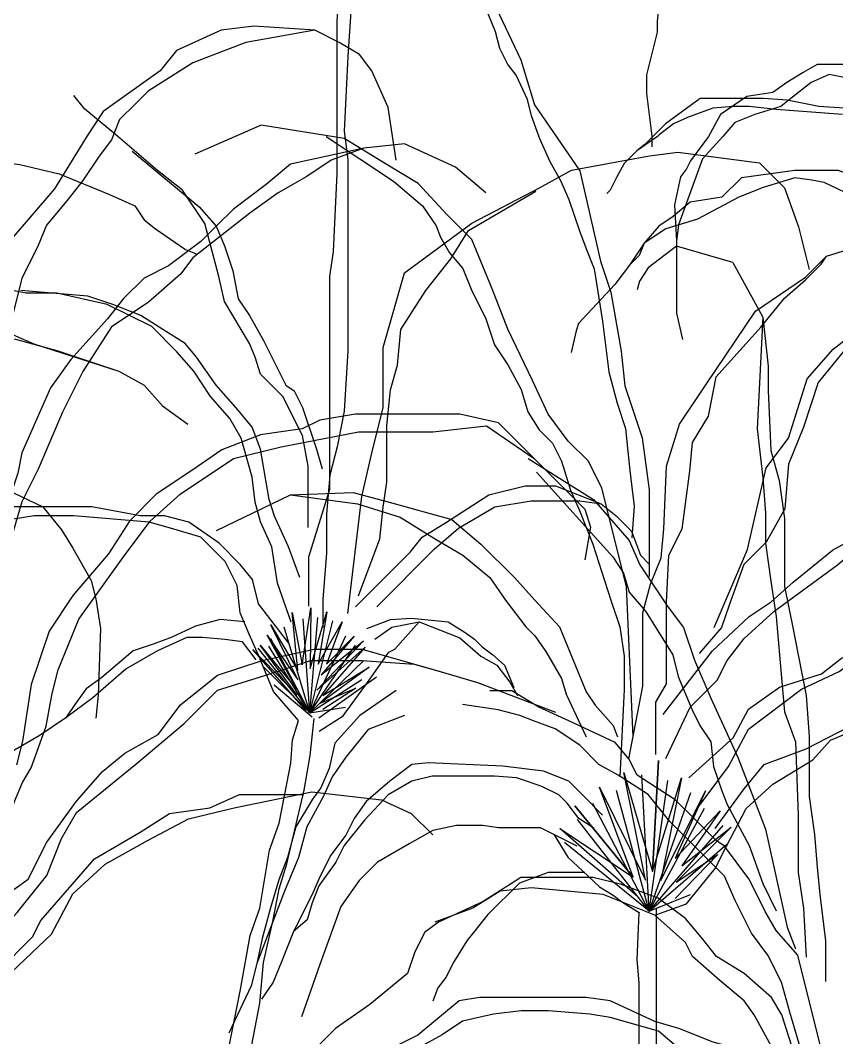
# Model space of a CAD drawing. Header units: millimetres. Extents: x 284148 to 331264, y 78716 to 101523.
# Drawn here: x 289418 to 289845, y 80911 to 81443 of the extents above; entities that cross this region are included whole.
import ezdxf

# ---------------------------------------------------------------- set-up
doc = ezdxf.new("R2010")
doc.units = ezdxf.units.MM

# ---------------------------------------------------------------- blocks, each defined once
blk = doc.blocks.new('A$C712731ED')
for points in [[(873.77, 1117.75), (873.77, 1143.7), (884.91, 1178.93), (884.91, 1217.86), (884.91, 1234.54), (884.91, 1253.08), (884.91, 1290.16), (886.76, 1303.14), (888.62, 1343.92), (888.62, 1375.44), (888.62, 1423.64), (890.47, 1447.74), (890.47, 1499.65), (881.85, 1527.18), (853.5, 1568.09)], [(873.77, 1117.75), (873.77, 1143.7), (884.91, 1178.93), (884.91, 1217.86), (884.91, 1234.54), (884.91, 1253.08), (884.91, 1290.16), (886.76, 1303.14), (888.62, 1343.92), (888.62, 1375.44), (888.62, 1423.64), (890.47, 1447.74), (890.47, 1499.65), (881.85, 1527.18), (853.5, 1568.09)], [(890.47, 1499.65), (896.04, 1431.05), (894.19, 1405.1), (892.33, 1366.17), (894.19, 1351.34), (894.19, 1332.8), (894.19, 1312.41), (894.19, 1292.01), (894.19, 1275.33), (894.19, 1251.23), (892.33, 1219.71), (888.62, 1201.17), (884.91, 1186.34), (883.05, 1165.95), (883.05, 1145.56), (881.19, 1121.46), (881.19, 1106.63)], [(890.47, 1499.65), (896.04, 1431.05), (894.19, 1405.1), (892.33, 1366.17), (894.19, 1351.34), (894.19, 1332.8), (894.19, 1312.41), (894.19, 1292.01), (894.19, 1275.33), (894.19, 1251.23), (892.33, 1219.71), (888.62, 1201.17), (884.91, 1186.34), (883.05, 1165.95), (883.05, 1145.56), (881.19, 1121.46), (881.19, 1106.63)], [(1057.36, 1436.08), (1055.96, 1423.51), (1055.96, 1417.92), (1050.36, 1395.57), (1050.36, 1385.8), (1053.16, 1363.45), (1053.16, 1357.86)], [(1057.36, 1436.08), (1055.96, 1423.51), (1055.96, 1417.92), (1050.36, 1395.57), (1050.36, 1385.8), (1053.16, 1363.45), (1053.16, 1357.86)], [(904.79, 1481.28), (935.63, 1472.21), (950.14, 1461.34), (962.84, 1446.84), (970.1, 1434.15), (984.62, 1403.33), (991.87, 1379.77), (1015.46, 1345.33), (1026.34, 1298.2), (1031.79, 1281.89), (1037.23, 1251.07), (1039.04, 1232.94), (1048.12, 1205.76), (1051.74, 1178.57), (1051.74, 1133.25)], [(904.79, 1481.28), (935.63, 1472.21), (950.14, 1461.34), (962.84, 1446.84), (970.1, 1434.15), (984.62, 1403.33), (991.87, 1379.77), (1015.46, 1345.33), (1026.34, 1298.2), (1031.79, 1281.89), (1037.23, 1251.07), (1039.04, 1232.94), (1048.12, 1205.76), (1051.74, 1178.57), (1051.74, 1133.25)], [(950.14, 1461.34), (965.85, 1431.43), (971.35, 1418.26), (973.54, 1409.47), (977.94, 1400.69), (982.34, 1395.19), (987.83, 1383.11), (990.03, 1374.33), (994.43, 1362.25), (999.92, 1350.17), (1005.42, 1340.29), (1009.82, 1330.4), (1015.31, 1313.93), (1018.61, 1305.15), (1023, 1294.17), (1027.4, 1266.71), (1030.7, 1240.36), (1035.1, 1223.88), (1039.49, 1210.71), (1040.59, 1198.63), (1041.69, 1188.74), (1042.79, 1179.96), (1043.89, 1170.08), (1042.79, 1153.6)], [(950.14, 1461.34), (965.85, 1431.43), (971.35, 1418.26), (973.54, 1409.47), (977.94, 1400.69), (982.34, 1395.19), (987.83, 1383.11), (990.03, 1374.33), (994.43, 1362.25), (999.92, 1350.17), (1005.42, 1340.29), (1009.82, 1330.4), (1015.31, 1313.93), (1018.61, 1305.15), (1023, 1294.17), (1027.4, 1266.71), (1030.7, 1240.36), (1035.1, 1223.88), (1039.49, 1210.71), (1040.59, 1198.63), (1041.69, 1188.74), (1042.79, 1179.96), (1043.89, 1170.08), (1042.79, 1153.6)], [(919.56, 1350.89), (915.3, 1378.51), (906.79, 1397.63), (900.41, 1406.13), (889.77, 1412.5), (877.01, 1418.88), (845.1, 1421), (828.08, 1418.88), (804.68, 1408.25), (796.17, 1397.63), (766.39, 1376.39), (757.88, 1363.64), (740.86, 1336.02), (715.33, 1306.28)], [(919.56, 1350.89), (915.3, 1378.51), (906.79, 1397.63), (900.41, 1406.13), (889.77, 1412.5), (877.01, 1418.88), (845.1, 1421), (828.08, 1418.88), (804.68, 1408.25), (796.17, 1397.63), (766.39, 1376.39), (757.88, 1363.64), (740.86, 1336.02), (715.33, 1306.28)], [(877.01, 1418.88), (840.84, 1412.5), (813.19, 1401.88), (789.79, 1387.01), (783.4, 1380.63), (774.9, 1372.14), (770.64, 1361.51), (764.26, 1353.02), (755.75, 1340.27), (747.24, 1329.65), (736.6, 1316.9), (732.35, 1306.28), (728.09, 1297.78), (723.84, 1289.28), (719.58, 1272.28), (715.33, 1257.41), (713.2, 1248.92), (702.56, 1234.04), (687.67, 1176.68), (683.42, 1140.57), (681.29, 1112.95), (679.16, 1091.7), (662.14, 1040.71), (662.14, 1004.6)], [(877.01, 1418.88), (840.84, 1412.5), (813.19, 1401.88), (789.79, 1387.01), (783.4, 1380.63), (774.9, 1372.14), (770.64, 1361.51), (764.26, 1353.02), (755.75, 1340.27), (747.24, 1329.65), (736.6, 1316.9), (732.35, 1306.28), (728.09, 1297.78), (723.84, 1289.28), (719.58, 1272.28), (715.33, 1257.41), (713.2, 1248.92), (702.56, 1234.04), (687.67, 1176.68), (683.42, 1140.57), (681.29, 1112.95), (679.16, 1091.7), (662.14, 1040.71), (662.14, 1004.6)], [(1155.37, 1400.99), (1139.61, 1400.99), (1132.26, 1396.79), (1123.85, 1391.55), (1116.5, 1386.3), (1102.84, 1384.2), (1089.18, 1374.76), (1082.88, 1363.22), (1073.43, 1350.63), (1071.32, 1346.44), (1068.17, 1342.24), (1065.02, 1327.55), (1066.07, 1308.67)], [(1155.37, 1400.99), (1139.61, 1400.99), (1132.26, 1396.79), (1123.85, 1391.55), (1116.5, 1386.3), (1102.84, 1384.2), (1089.18, 1374.76), (1082.88, 1363.22), (1073.43, 1350.63), (1071.32, 1346.44), (1068.17, 1342.24), (1065.02, 1327.55), (1066.07, 1308.67)], [(1166.92, 1391.55), (1145.91, 1395.74), (1136.46, 1391.55), (1125.95, 1383.16), (1120.7, 1378.96), (1107.04, 1374.76), (1096.54, 1370.57), (1090.23, 1363.22), (1079.73, 1351.68), (1075.53, 1340.14), (1067.12, 1317.06), (1066.07, 1308.67), (1066.07, 1278.24), (1066.07, 1270.9), (1069.22, 1257.26)], [(1166.92, 1391.55), (1145.91, 1395.74), (1136.46, 1391.55), (1125.95, 1383.16), (1120.7, 1378.96), (1107.04, 1374.76), (1096.54, 1370.57), (1090.23, 1363.22), (1079.73, 1351.68), (1075.53, 1340.14), (1067.12, 1317.06), (1066.07, 1308.67), (1066.07, 1278.24), (1066.07, 1270.9), (1069.22, 1257.26)], [(873.44, 1159.03), (873.44, 1191.08), (870.53, 1207.1), (860.32, 1227.5), (848.65, 1239.15), (845.73, 1247.89), (842.81, 1255.18), (829.68, 1277.03), (826.77, 1290.14), (819.47, 1317.81), (807.8, 1335.29), (794.67, 1345.49), (772.79, 1364.43), (756.75, 1377.54), (750.91, 1384.82)], [(873.44, 1159.03), (873.44, 1191.08), (870.53, 1207.1), (860.32, 1227.5), (848.65, 1239.15), (845.73, 1247.89), (842.81, 1255.18), (829.68, 1277.03), (826.77, 1290.14), (819.47, 1317.81), (807.8, 1335.29), (794.67, 1345.49), (772.79, 1364.43), (756.75, 1377.54), (750.91, 1384.82)], [(1300.07, 1288.18), (1291.81, 1302.22), (1281.06, 1311.3), (1272.79, 1317.08), (1269.48, 1322.03), (1257.08, 1332.77), (1247.99, 1336.07), (1235.58, 1349.28), (1227.32, 1355.89), (1214.91, 1360.02), (1206.65, 1362.49), (1193.42, 1364.97), (1181.02, 1369.1), (1168.61, 1373.23), (1153.73, 1378.18), (1140.5, 1379.01), (1123.97, 1382.31), (1111.57, 1383.13), (1090.07, 1383.13), (1078.49, 1383.13), (1060.31, 1369.92), (1049.56, 1359.19), (1045.42, 1355.89)], [(1300.07, 1288.18), (1291.81, 1302.22), (1281.06, 1311.3), (1272.79, 1317.08), (1269.48, 1322.03), (1257.08, 1332.77), (1247.99, 1336.07), (1235.58, 1349.28), (1227.32, 1355.89), (1214.91, 1360.02), (1206.65, 1362.49), (1193.42, 1364.97), (1181.02, 1369.1), (1168.61, 1373.23), (1153.73, 1378.18), (1140.5, 1379.01), (1123.97, 1382.31), (1111.57, 1383.13), (1090.07, 1383.13), (1078.49, 1383.13), (1060.31, 1369.92), (1049.56, 1359.19), (1045.42, 1355.89)], [(1152.91, 1374.88), (1118.18, 1377.35), (1104.12, 1379.01), (1095.86, 1379.01), (1085.11, 1378.18), (1078.49, 1375.7), (1071.88, 1373.23), (1064.44, 1369.92), (1057, 1364.14), (1056.17, 1363.32), (1045.42, 1355.89), (1038.81, 1349.28), (1034.67, 1341.85), (1031.37, 1335.25), (1029.71, 1333.59)], [(1152.91, 1374.88), (1118.18, 1377.35), (1104.12, 1379.01), (1095.86, 1379.01), (1085.11, 1378.18), (1078.49, 1375.7), (1071.88, 1373.23), (1064.44, 1369.92), (1057, 1364.14), (1056.17, 1363.32), (1045.42, 1355.89), (1038.81, 1349.28), (1034.67, 1341.85), (1031.37, 1335.25), (1029.71, 1333.59)], [(1043.5, 1049.62), (1039.98, 1128.05), (1027.09, 1179.57), (1020.06, 1193.61), (1009.52, 1204.15), (998.97, 1218.2), (990.77, 1235.76), (977.88, 1262.69), (969.68, 1283.76), (959.13, 1309.51), (946.24, 1322.39), (931.01, 1338.78), (913.43, 1349.32), (892.34, 1362.19), (848.98, 1369.22), (814.17, 1354.08)], [(1043.5, 1049.62), (1039.98, 1128.05), (1027.09, 1179.57), (1020.06, 1193.61), (1009.52, 1204.15), (998.97, 1218.2), (990.77, 1235.76), (977.88, 1262.69), (969.68, 1283.76), (959.13, 1309.51), (946.24, 1322.39), (931.01, 1338.78), (913.43, 1349.32), (892.34, 1362.19), (848.98, 1369.22), (814.17, 1354.08)], [(882.96, 1363.37), (918.12, 1339.95), (933.35, 1327.07), (940.38, 1316.54), (942.72, 1310.68), (947.41, 1302.49), (954.44, 1294.29), (959.13, 1282.59), (966.16, 1268.54), (970.85, 1254.49), (977.88, 1243.95), (984.91, 1231.08), (988.42, 1219.37), (994.28, 1210), (1001.31, 1202.98), (1006, 1193.61), (1010.69, 1178.4), (1015.37, 1167.86), (1022.4, 1150.3), (1031.78, 1121.03), (1036.47, 1106.98), (1038.81, 1091.76), (1038.81, 1074.2), (1036.47, 1028.55)], [(882.96, 1363.37), (918.12, 1339.95), (933.35, 1327.07), (940.38, 1316.54), (942.72, 1310.68), (947.41, 1302.49), (954.44, 1294.29), (959.13, 1282.59), (966.16, 1268.54), (970.85, 1254.49), (977.88, 1243.95), (984.91, 1231.08), (988.42, 1219.37), (994.28, 1210), (1001.31, 1202.98), (1006, 1193.61), (1010.69, 1178.4), (1015.37, 1167.86), (1022.4, 1150.3), (1031.78, 1121.03), (1036.47, 1106.98), (1038.81, 1091.76), (1038.81, 1074.2), (1036.47, 1028.55)], [(902.54, 1357.26), (864.25, 1348.77), (851.48, 1338.14), (834.46, 1325.4), (825.95, 1316.9), (817.44, 1308.4), (800.42, 1295.65), (787.66, 1289.28), (777.02, 1278.66), (768.51, 1268.04), (749.37, 1246.79), (738.73, 1231.92), (723.84, 1197.93), (721.71, 1187.3), (704.69, 1136.32), (698.31, 1106.57), (689.8, 1087.45), (687.67, 1059.83), (679.16, 1036.46), (672.78, 1023.72), (666.4, 1004.6), (666.4, 991.85), (662.14, 964.23)], [(902.54, 1357.26), (864.25, 1348.77), (851.48, 1338.14), (834.46, 1325.4), (825.95, 1316.9), (817.44, 1308.4), (800.42, 1295.65), (787.66, 1289.28), (777.02, 1278.66), (768.51, 1268.04), (749.37, 1246.79), (738.73, 1231.92), (723.84, 1197.93), (721.71, 1187.3), (704.69, 1136.32), (698.31, 1106.57), (689.8, 1087.45), (687.67, 1059.83), (679.16, 1036.46), (672.78, 1023.72), (666.4, 1004.6), (666.4, 991.85), (662.14, 964.23)], [(966.36, 1333.9), (950.46, 1347.21), (923.81, 1359.39), (902.54, 1357.26), (885.52, 1350.89), (872.76, 1342.39), (857.86, 1333.9), (842.97, 1323.27), (813.19, 1299.9), (806.81, 1291.41), (789.79, 1276.53), (770.64, 1263.79), (755.75, 1240.42), (745.11, 1219.17), (732.35, 1189.43), (723.84, 1172.43), (706.82, 1115.07), (706.82, 1102.32), (696.18, 1066.21), (689.8, 1042.84), (681.29, 1017.34), (679.16, 998.22), (679.16, 974.85), (670.65, 949.36)], [(966.36, 1333.9), (950.46, 1347.21), (923.81, 1359.39), (902.54, 1357.26), (885.52, 1350.89), (872.76, 1342.39), (857.86, 1333.9), (842.97, 1323.27), (813.19, 1299.9), (806.81, 1291.41), (789.79, 1276.53), (770.64, 1263.79), (755.75, 1240.42), (745.11, 1219.17), (732.35, 1189.43), (723.84, 1172.43), (706.82, 1115.07), (706.82, 1102.32), (696.18, 1066.21), (689.8, 1042.84), (681.29, 1017.34), (679.16, 998.22), (679.16, 974.85), (670.65, 949.36)], [(448.69, 1113.29), (454.7, 1148.11), (464.32, 1168.52), (467.92, 1182.93), (471.53, 1200.94), (479.95, 1227.36), (494.37, 1252.57), (525.63, 1278.99), (564.11, 1309), (582.14, 1319.81), (596.57, 1325.81), (625.43, 1339.02), (642.26, 1345.02), (666.3, 1351.03), (703.58, 1351.03), (722.81, 1348.63), (743.25, 1343.82), (769.7, 1333.02), (782.93, 1327.01), (787.74, 1319.81), (793.75, 1315.01), (809.38, 1304.2), (815.39, 1301.8)], [(448.69, 1113.29), (454.7, 1148.11), (464.32, 1168.52), (467.92, 1182.93), (471.53, 1200.94), (479.95, 1227.36), (494.37, 1252.57), (525.63, 1278.99), (564.11, 1309), (582.14, 1319.81), (596.57, 1325.81), (625.43, 1339.02), (642.26, 1345.02), (666.3, 1351.03), (703.58, 1351.03), (722.81, 1348.63), (743.25, 1343.82), (769.7, 1333.02), (782.93, 1327.01), (787.74, 1319.81), (793.75, 1315.01), (809.38, 1304.2), (815.39, 1301.8)], [(781.55, 1355.69), (816.55, 1326.55), (825.31, 1316.36), (829.68, 1306.16), (834.06, 1293.05), (836.98, 1278.48), (842.81, 1269.74), (850.1, 1256.63), (861.77, 1233.32), (866.15, 1230.41), (870.53, 1221.67), (877.82, 1199.82), (880.74, 1189.62)], [(781.55, 1355.69), (816.55, 1326.55), (825.31, 1316.36), (829.68, 1306.16), (834.06, 1293.05), (836.98, 1278.48), (842.81, 1269.74), (850.1, 1256.63), (861.77, 1233.32), (866.15, 1230.41), (870.53, 1221.67), (877.82, 1199.82), (880.74, 1189.62)], [(894.19, 1114.04), (901.61, 1175.22), (907.18, 1199.32), (912.75, 1221.57), (912.75, 1253.08), (923.89, 1292.01), (959.16, 1317.97), (994.43, 1336.51), (1011.14, 1345.77), (1051.98, 1353.19), (1066.83, 1355.04), (1109.53, 1349.48), (1122.52, 1336.51), (1129.95, 1316.11), (1135.52, 1293.87)], [(894.19, 1114.04), (901.61, 1175.22), (907.18, 1199.32), (912.75, 1221.57), (912.75, 1253.08), (923.89, 1292.01), (959.16, 1317.97), (994.43, 1336.51), (1011.14, 1345.77), (1051.98, 1353.19), (1066.83, 1355.04), (1109.53, 1349.48), (1122.52, 1336.51), (1129.95, 1316.11), (1135.52, 1293.87)], [(1305.86, 1246.69), (1276.72, 1279.55), (1261.46, 1293.51), (1246.21, 1303.67), (1230.95, 1310.02), (1229.68, 1315.1), (1208.06, 1325.25), (1194.08, 1331.6), (1175.01, 1334.14), (1163.57, 1340.49), (1150.85, 1345.57), (1139.41, 1345.57), (1127.97, 1345.57), (1100, 1341.76), (1089.83, 1331.6), (1073.3, 1329.06), (1064.4, 1321.45), (1056.77, 1316.37), (1049.14, 1307.48), (1046.6, 1301.13), (1041.51, 1296.05)], [(1305.86, 1246.69), (1276.72, 1279.55), (1261.46, 1293.51), (1246.21, 1303.67), (1230.95, 1310.02), (1229.68, 1315.1), (1208.06, 1325.25), (1194.08, 1331.6), (1175.01, 1334.14), (1163.57, 1340.49), (1150.85, 1345.57), (1139.41, 1345.57), (1127.97, 1345.57), (1100, 1341.76), (1089.83, 1331.6), (1073.3, 1329.06), (1064.4, 1321.45), (1056.77, 1316.37), (1049.14, 1307.48), (1046.6, 1301.13), (1041.51, 1296.05)], [(1164.84, 1329.06), (1143.22, 1339.22), (1136.87, 1340.49), (1127.97, 1341.76), (1111.44, 1336.68), (1098.73, 1331.6), (1077.11, 1320.18), (1060.58, 1315.1), (1049.14, 1307.48), (1041.51, 1296.05), (1033.88, 1285.89), (1014.81, 1265.58), (1013.54, 1261.77), (1011, 1250.34)], [(1164.84, 1329.06), (1143.22, 1339.22), (1136.87, 1340.49), (1127.97, 1341.76), (1111.44, 1336.68), (1098.73, 1331.6), (1077.11, 1320.18), (1060.58, 1315.1), (1049.14, 1307.48), (1041.51, 1296.05), (1033.88, 1285.89), (1014.81, 1265.58), (1013.54, 1261.77), (1011, 1250.34)], [(899.76, 1123.31), (910.89, 1152.97), (912.75, 1169.66), (914.61, 1182.63), (914.61, 1195.61), (914.61, 1212.3), (916.46, 1230.84), (920.18, 1243.81), (922.03, 1262.35), (935.03, 1282.74), (948.02, 1299.43), (957.3, 1314.26), (992.58, 1334.65), (992.58, 1334.65)], [(899.76, 1123.31), (910.89, 1152.97), (912.75, 1169.66), (914.61, 1182.63), (914.61, 1195.61), (914.61, 1212.3), (916.46, 1230.84), (920.18, 1243.81), (922.03, 1262.35), (935.03, 1282.74), (948.02, 1299.43), (957.3, 1314.26), (992.58, 1334.65), (992.58, 1334.65)], [(1041.21, 1037.98), (1048.43, 1075.93), (1048.43, 1114.31), (1052.55, 1129.39), (1058.04, 1143.1), (1059.42, 1158.17), (1060.79, 1191.07), (1067.65, 1213.01), (1081.38, 1233.57), (1107.46, 1271.95), (1133.54, 1289.77), (1144.52, 1300.74), (1170.6, 1308.96), (1206.29, 1310.33), (1217.27, 1307.59)], [(1041.21, 1037.98), (1048.43, 1075.93), (1048.43, 1114.31), (1052.55, 1129.39), (1058.04, 1143.1), (1059.42, 1158.17), (1060.79, 1191.07), (1067.65, 1213.01), (1081.38, 1233.57), (1107.46, 1271.95), (1133.54, 1289.77), (1144.52, 1300.74), (1170.6, 1308.96), (1206.29, 1310.33), (1217.27, 1307.59)], [(1095.47, 1297.43), (1066.13, 1306.02), (1051.25, 1294.58), (1046.66, 1287.71), (1045.52, 1283.13)], [(1095.47, 1297.43), (1066.13, 1306.02), (1051.25, 1294.58), (1046.66, 1287.71), (1045.52, 1283.13)], [(1055.3, 1040.29), (1055.3, 1067.7), (1060.79, 1077.3), (1060.79, 1103.34), (1060.79, 1119.79), (1062.16, 1144.47), (1069.02, 1158.17), (1073.14, 1188.33), (1074.51, 1203.41), (1082.75, 1217.12), (1086.87, 1237.68), (1110.2, 1263.73), (1122.56, 1278.81), (1133.54, 1288.4), (1141.78, 1296.63), (1144.52, 1300.74)], [(1055.3, 1040.29), (1055.3, 1067.7), (1060.79, 1077.3), (1060.79, 1103.34), (1060.79, 1119.79), (1062.16, 1144.47), (1069.02, 1158.17), (1073.14, 1188.33), (1074.51, 1203.41), (1082.75, 1217.12), (1086.87, 1237.68), (1110.2, 1263.73), (1122.56, 1278.81), (1133.54, 1288.4), (1141.78, 1296.63), (1144.52, 1300.74)], [(1095.47, 1297.43), (1111.15, 1268.96), (1114, 1243.34), (1114, 1230.53), (1115.43, 1199.21), (1119.7, 1183.55), (1122.56, 1163.62), (1122.56, 1140.84), (1122.56, 1128.03), (1126.83, 1106.67), (1129.68, 1092.44), (1133.96, 1071.09), (1135.38, 1049.73), (1135.38, 1036.92), (1135.38, 1018.41), (1138.24, 998.48), (1139.66, 981.4), (1141.09, 967.17), (1143.94, 942.96), (1143.94, 921.61)], [(1095.47, 1297.43), (1111.15, 1268.96), (1114, 1243.34), (1114, 1230.53), (1115.43, 1199.21), (1119.7, 1183.55), (1122.56, 1163.62), (1122.56, 1140.84), (1122.56, 1128.03), (1126.83, 1106.67), (1129.68, 1092.44), (1133.96, 1071.09), (1135.38, 1049.73), (1135.38, 1036.92), (1135.38, 1018.41), (1138.24, 998.48), (1139.66, 981.4), (1141.09, 967.17), (1143.94, 942.96), (1143.94, 921.61)], [(864.69, 1109.5), (857.4, 1129.9), (854.48, 1148.83), (848.65, 1161.94), (845.73, 1172.14), (844.27, 1185.25), (838.43, 1205.65), (832.6, 1215.84), (822.39, 1227.5), (813.64, 1240.61), (804.88, 1250.8), (791.76, 1263.92), (768.42, 1275.57), (742.16, 1281.4), (726.11, 1281.4), (718.82, 1282.85), (699.86, 1284.31)], [(864.69, 1109.5), (857.4, 1129.9), (854.48, 1148.83), (848.65, 1161.94), (845.73, 1172.14), (844.27, 1185.25), (838.43, 1205.65), (832.6, 1215.84), (822.39, 1227.5), (813.64, 1240.61), (804.88, 1250.8), (791.76, 1263.92), (768.42, 1275.57), (742.16, 1281.4), (726.11, 1281.4), (718.82, 1282.85), (699.86, 1284.31)], [(869.07, 1132.81), (863.23, 1148.83), (855.94, 1164.86), (853.02, 1173.6), (848.65, 1199.82), (844.27, 1211.47), (836.98, 1220.21), (825.31, 1233.32), (815.1, 1247.89), (809.26, 1255.18), (797.59, 1262.46), (785.92, 1269.74), (771.33, 1275.57), (758.21, 1279.94), (723.2, 1282.85)], [(869.07, 1132.81), (863.23, 1148.83), (855.94, 1164.86), (853.02, 1173.6), (848.65, 1199.82), (844.27, 1211.47), (836.98, 1220.21), (825.31, 1233.32), (815.1, 1247.89), (809.26, 1255.18), (797.59, 1262.46), (785.92, 1269.74), (771.33, 1275.57), (758.21, 1279.94), (723.2, 1282.85)], [(1085.78, 1106.66), (1103.27, 1147.4), (1112.98, 1190.09), (1124.64, 1205.61), (1134.35, 1236.66), (1147.96, 1252.18), (1165.44, 1265.76), (1180.99, 1277.41), (1190.7, 1283.23), (1198.47, 1285.17)], [(1085.78, 1106.66), (1103.27, 1147.4), (1112.98, 1190.09), (1124.64, 1205.61), (1134.35, 1236.66), (1147.96, 1252.18), (1165.44, 1265.76), (1180.99, 1277.41), (1190.7, 1283.23), (1198.47, 1285.17)], [(445.08, 1125.3), (454.7, 1148.11), (465.52, 1158.92), (479.95, 1182.93), (495.58, 1194.94), (507.6, 1206.95), (522.03, 1218.95), (547.28, 1230.96), (572.52, 1241.77), (595.37, 1251.37), (623.02, 1259.78), (656.69, 1265.78), (697.56, 1263.38), (710.79, 1263.38), (730.03, 1254.97), (774.51, 1240.57)], [(445.08, 1125.3), (454.7, 1148.11), (465.52, 1158.92), (479.95, 1182.93), (495.58, 1194.94), (507.6, 1206.95), (522.03, 1218.95), (547.28, 1230.96), (572.52, 1241.77), (595.37, 1251.37), (623.02, 1259.78), (656.69, 1265.78), (697.56, 1263.38), (710.79, 1263.38), (730.03, 1254.97), (774.51, 1240.57)], [(1165.44, 1265.76), (1140.18, 1234.72), (1132.41, 1211.44), (1124.64, 1192.03), (1122.7, 1168.75), (1112.98, 1151.29), (1101.32, 1139.64), (1093.55, 1118.3), (1089.67, 1106.66), (1078.01, 1093.08)], [(1165.44, 1265.76), (1140.18, 1234.72), (1132.41, 1211.44), (1124.64, 1192.03), (1122.7, 1168.75), (1112.98, 1151.29), (1101.32, 1139.64), (1093.55, 1118.3), (1089.67, 1106.66), (1078.01, 1093.08)], [(1111.15, 1268.96), (1108.3, 1210.6), (1111.15, 1184.97), (1112.58, 1166.46), (1112.58, 1150.81), (1115.43, 1130.88), (1118.28, 1112.37), (1121.13, 1078.2), (1122.56, 1062.54), (1128.26, 1046.89), (1129.68, 1008.45), (1129.68, 991.37), (1129.68, 978.55), (1132.53, 960.05), (1133.96, 934.42)], [(1111.15, 1268.96), (1108.3, 1210.6), (1111.15, 1184.97), (1112.58, 1166.46), (1112.58, 1150.81), (1115.43, 1130.88), (1118.28, 1112.37), (1121.13, 1078.2), (1122.56, 1062.54), (1128.26, 1046.89), (1129.68, 1008.45), (1129.68, 991.37), (1129.68, 978.55), (1132.53, 960.05), (1133.96, 934.42)], [(451.09, 1118.1), (469.13, 1158.92), (482.35, 1175.73), (494.37, 1187.74), (524.43, 1208.15), (530.44, 1214.15), (552.08, 1229.76), (584.55, 1240.57), (603.78, 1253.77), (651.88, 1259.78), (690.35, 1259.78), (720.41, 1257.37), (742.05, 1251.37), (774.51, 1240.57), (787.74, 1233.36), (797.35, 1222.56), (810.58, 1212.95)], [(451.09, 1118.1), (469.13, 1158.92), (482.35, 1175.73), (494.37, 1187.74), (524.43, 1208.15), (530.44, 1214.15), (552.08, 1229.76), (584.55, 1240.57), (603.78, 1253.77), (651.88, 1259.78), (690.35, 1259.78), (720.41, 1257.37), (742.05, 1251.37), (774.51, 1240.57), (787.74, 1233.36), (797.35, 1222.56), (810.58, 1212.95)], [(991.64, 1194.93), (972.97, 1213.57), (952.74, 1218.23), (948.08, 1218.23), (937.19, 1218.23), (909.18, 1218.23), (898.29, 1218.23), (879.63, 1215.13), (870.29, 1210.46), (859.4, 1208.91), (848.51, 1207.36), (828.29, 1199.59), (812.73, 1188.71), (794.06, 1176.29), (780.06, 1162.3), (769.17, 1145.21), (750.5, 1123.46), (738.06, 1104.82), (728.72, 1076.86), (724.05, 1047.34), (720.94, 1034.91)], [(991.64, 1194.93), (972.97, 1213.57), (952.74, 1218.23), (948.08, 1218.23), (937.19, 1218.23), (909.18, 1218.23), (898.29, 1218.23), (879.63, 1215.13), (870.29, 1210.46), (859.4, 1208.91), (848.51, 1207.36), (828.29, 1199.59), (812.73, 1188.71), (794.06, 1176.29), (780.06, 1162.3), (769.17, 1145.21), (750.5, 1123.46), (738.06, 1104.82), (728.72, 1076.86), (724.05, 1047.34), (720.94, 1034.91)], [(675.83, 929.26), (692.94, 954.12), (705.39, 980.53), (713.16, 994.51), (716.28, 1006.94), (724.05, 1025.59), (728.72, 1033.35), (736.5, 1055.1), (739.61, 1072.19), (742.72, 1084.62), (753.61, 1111.03), (776.95, 1143.66), (790.95, 1162.3), (806.51, 1176.29), (834.51, 1194.93), (859.4, 1201.14), (899.85, 1208.91), (913.85, 1208.91), (938.74, 1208.91), (966.75, 1212.02), (991.64, 1194.93), (1018.08, 1168.52), (1021.2, 1159.2), (1018.08, 1142.11)], [(675.83, 929.26), (692.94, 954.12), (705.39, 980.53), (713.16, 994.51), (716.28, 1006.94), (724.05, 1025.59), (728.72, 1033.35), (736.5, 1055.1), (739.61, 1072.19), (742.72, 1084.62), (753.61, 1111.03), (776.95, 1143.66), (790.95, 1162.3), (806.51, 1176.29), (834.51, 1194.93), (859.4, 1201.14), (899.85, 1208.91), (913.85, 1208.91), (938.74, 1208.91), (966.75, 1212.02), (991.64, 1194.93), (1018.08, 1168.52), (1021.2, 1159.2), (1018.08, 1142.11)], [(455.66, 1039.27), (469.13, 1050.86), (482.35, 1066.47), (493.17, 1079.67), (491.97, 1080.88), (500.39, 1096.48), (511.21, 1115.7), (520.82, 1132.5), (538.86, 1156.52), (570.12, 1172.13), (588.15, 1184.13), (614.6, 1188.94), (631.44, 1191.34), (683.14, 1187.74), (691.55, 1187.74), (711.99, 1180.53), (734.84, 1169.73), (744.45, 1157.72), (750.46, 1148.11), (760.08, 1131.3), (762.49, 1121.7), (764.89, 1106.09), (763.69, 1071.27), (762.49, 1059.26)], [(455.66, 1039.27), (469.13, 1050.86), (482.35, 1066.47), (493.17, 1079.67), (491.97, 1080.88), (500.39, 1096.48), (511.21, 1115.7), (520.82, 1132.5), (538.86, 1156.52), (570.12, 1172.13), (588.15, 1184.13), (614.6, 1188.94), (631.44, 1191.34), (683.14, 1187.74), (691.55, 1187.74), (711.99, 1180.53), (734.84, 1169.73), (744.45, 1157.72), (750.46, 1148.11), (760.08, 1131.3), (762.49, 1121.7), (764.89, 1106.09), (763.69, 1071.27), (762.49, 1059.26)], [(988.56, 1194.94), (1022.77, 1173.58), (1041.3, 1152.23), (1047, 1139.42), (1061.26, 1118.06), (1069.81, 1106.67), (1075.51, 1089.59), (1084.07, 1069.66), (1092.62, 1051.16), (1098.32, 1038.34), (1112.58, 1001.33), (1123.98, 950.08), (1128.26, 938.69)], [(988.56, 1194.94), (1022.77, 1173.58), (1041.3, 1152.23), (1047, 1139.42), (1061.26, 1118.06), (1069.81, 1106.67), (1075.51, 1089.59), (1084.07, 1069.66), (1092.62, 1051.16), (1098.32, 1038.34), (1112.58, 1001.33), (1123.98, 950.08), (1128.26, 938.69)], [(992.83, 1187.82), (1032.75, 1143.69), (1038.45, 1135.15), (1041.3, 1125.18), (1049.85, 1115.22), (1064.11, 1092.44), (1066.96, 1081.05), (1074.09, 1063.97), (1078.36, 1055.43), (1084.07, 1046.89), (1085.49, 1034.07), (1089.77, 1021.26), (1092.62, 1014.14), (1104.02, 992.79), (1111.15, 972.86), (1118.28, 958.62)], [(992.83, 1187.82), (1032.75, 1143.69), (1038.45, 1135.15), (1041.3, 1125.18), (1049.85, 1115.22), (1064.11, 1092.44), (1066.96, 1081.05), (1074.09, 1063.97), (1078.36, 1055.43), (1084.07, 1046.89), (1085.49, 1034.07), (1089.77, 1021.26), (1092.62, 1014.14), (1104.02, 992.79), (1111.15, 972.86), (1118.28, 958.62)], [(898.22, 1117.48), (917.24, 1136.48), (926.75, 1145.98), (933.09, 1153.9), (945.78, 1161.81), (967.97, 1176.06), (987, 1180.81), (1002.85, 1180.81), (1026.63, 1171.31)], [(898.22, 1117.48), (917.24, 1136.48), (926.75, 1145.98), (933.09, 1153.9), (945.78, 1161.81), (967.97, 1176.06), (987, 1180.81), (1002.85, 1180.81), (1026.63, 1171.31)], [(825.55, 1157.32), (864.22, 1176.05), (897.03, 1177.22), (914.6, 1172.54), (948.58, 1163.18), (963.82, 1150.3), (981.39, 1132.74), (991.94, 1121.03), (1004.83, 1106.98), (1018.89, 1073.03), (1023.58, 1066.01), (1032.95, 1055.47), (1035.29, 1049.62)], [(825.55, 1157.32), (864.22, 1176.05), (897.03, 1177.22), (914.6, 1172.54), (948.58, 1163.18), (963.82, 1150.3), (981.39, 1132.74), (991.94, 1121.03), (1004.83, 1106.98), (1018.89, 1073.03), (1023.58, 1066.01), (1032.95, 1055.47), (1035.29, 1049.62)], [(864.22, 1176.05), (899.37, 1171.37), (921.63, 1164.35), (940.38, 1152.64), (954.44, 1144.44), (968.5, 1132.74), (976.71, 1121.03), (987.25, 1106.98), (991.94, 1102.3), (997.8, 1094.1), (1006, 1080.06), (1008.34, 1071.86), (1018.89, 1049.62)], [(864.22, 1176.05), (899.37, 1171.37), (921.63, 1164.35), (940.38, 1152.64), (954.44, 1144.44), (968.5, 1132.74), (976.71, 1121.03), (987.25, 1106.98), (991.94, 1102.3), (997.8, 1094.1), (1006, 1080.06), (1008.34, 1071.86), (1018.89, 1049.62)], [(909.32, 1117.48), (939.44, 1147.56), (952.12, 1158.65), (971.14, 1169.73), (990.17, 1172.89), (1002.85, 1172.89), (1015.53, 1172.89), (1026.63, 1171.31), (1034.55, 1164.98), (1042.48, 1157.06), (1047.24, 1144.4), (1051.99, 1139.65)], [(909.32, 1117.48), (939.44, 1147.56), (952.12, 1158.65), (971.14, 1169.73), (990.17, 1172.89), (1002.85, 1172.89), (1015.53, 1172.89), (1026.63, 1171.31), (1034.55, 1164.98), (1042.48, 1157.06), (1047.24, 1144.4), (1051.99, 1139.65)], [(863.34, 1098.49), (847.49, 1119.07), (844.32, 1131.73), (837.98, 1139.65), (826.88, 1150.73), (811.03, 1161.81), (798.34, 1164.98), (785.66, 1164.98), (760.3, 1169.73), (734.93, 1169.73), (715.91, 1169.73), (704.81, 1168.14), (688.96, 1160.23), (657.25, 1142.81), (638.23, 1134.9), (623.96, 1125.4), (616.03, 1111.15), (611.28, 1095.32), (608.11, 1081.07)], [(863.34, 1098.49), (847.49, 1119.07), (844.32, 1131.73), (837.98, 1139.65), (826.88, 1150.73), (811.03, 1161.81), (798.34, 1164.98), (785.66, 1164.98), (760.3, 1169.73), (734.93, 1169.73), (715.91, 1169.73), (704.81, 1168.14), (688.96, 1160.23), (657.25, 1142.81), (638.23, 1134.9), (623.96, 1125.4), (616.03, 1111.15), (611.28, 1095.32), (608.11, 1081.07)], [(868.42, 1058.08), (855.41, 1073.16), (847.49, 1092.15), (842.73, 1103.24), (837.98, 1114.32), (836.39, 1128.57), (830.05, 1141.23), (817.37, 1153.9), (801.51, 1158.65), (790.42, 1161.81), (750.78, 1164.98), (730.18, 1164.98), (709.57, 1161.81), (690.54, 1153.9), (671.52, 1147.56), (662.01, 1141.23), (642.98, 1133.32), (620.79, 1123.82)], [(868.42, 1058.08), (855.41, 1073.16), (847.49, 1092.15), (842.73, 1103.24), (837.98, 1114.32), (836.39, 1128.57), (830.05, 1141.23), (817.37, 1153.9), (801.51, 1158.65), (790.42, 1161.81), (750.78, 1164.98), (730.18, 1164.98), (709.57, 1161.81), (690.54, 1153.9), (671.52, 1147.56), (662.01, 1141.23), (642.98, 1133.32), (620.79, 1123.82)], [(1059.19, 1061.26), (1084.85, 1094.56), (1104.08, 1112.5), (1115.63, 1120.18), (1127.17, 1130.43), (1147.69, 1147.08), (1182.32, 1166.29), (1205.41, 1167.57), (1225.93, 1167.57), (1247.73, 1159.89), (1266.97, 1152.2)], [(1059.19, 1061.26), (1084.85, 1094.56), (1104.08, 1112.5), (1115.63, 1120.18), (1127.17, 1130.43), (1147.69, 1147.08), (1182.32, 1166.29), (1205.41, 1167.57), (1225.93, 1167.57), (1247.73, 1159.89), (1266.97, 1152.2)], [(1060.48, 1038.21), (1073.3, 1065.1), (1087.41, 1079.19), (1092.54, 1089.44), (1101.52, 1100.97), (1116.91, 1115.06), (1150.26, 1139.39), (1168.21, 1154.76), (1191.3, 1163.73), (1216.95, 1165.01), (1229.78, 1165.01), (1266.97, 1152.2), (1279.79, 1143.24), (1288.77, 1130.43), (1293.9, 1122.74), (1306.73, 1106.09)], [(1060.48, 1038.21), (1073.3, 1065.1), (1087.41, 1079.19), (1092.54, 1089.44), (1101.52, 1100.97), (1116.91, 1115.06), (1150.26, 1139.39), (1168.21, 1154.76), (1191.3, 1163.73), (1216.95, 1165.01), (1229.78, 1165.01), (1266.97, 1152.2), (1279.79, 1143.24), (1288.77, 1130.43), (1293.9, 1122.74), (1306.73, 1106.09)], [(872.19, 1063.38), (844.54, 1095.19), (867.7, 1071.36), (848.44, 1097.42), (867.53, 1074.36), (852.07, 1102.71), (868.07, 1079.37), (854, 1108.01), (868.04, 1084.23), (865.12, 1114.53), (870.31, 1087.25), (874.84, 1117.03), (874.48, 1085.28), (883.3, 1114.94), (878.76, 1087.6), (891.35, 1109.71), (883.05, 1087.49), (897.56, 1102.18), (880.23, 1081.89), (902.44, 1099.78), (877.99, 1074.01), (903.32, 1096.36), (881.16, 1071.17), (905.4, 1085.93), (879.75, 1067.16), (898.46, 1075.01), (881.21, 1063.88)], [(872.19, 1063.38), (844.54, 1095.19), (867.7, 1071.36), (848.44, 1097.42), (867.53, 1074.36), (852.07, 1102.71), (868.07, 1079.37), (854, 1108.01), (868.04, 1084.23), (865.12, 1114.53), (870.31, 1087.25), (874.84, 1117.03), (874.48, 1085.28), (883.3, 1114.94), (878.76, 1087.6), (891.35, 1109.71), (883.05, 1087.49), (897.56, 1102.18), (880.23, 1081.89), (902.44, 1099.78), (877.99, 1074.01), (903.32, 1096.36), (881.16, 1071.17), (905.4, 1085.93), (879.75, 1067.16), (898.46, 1075.01), (881.21, 1063.88)], [(874.35, 1062.11), (878.6, 1111.91)], [(874.35, 1062.11), (878.6, 1111.91)], [(904.16, 1106.14), (916.51, 1110.93), (927.48, 1111.62), (946.68, 1109.56), (955.6, 1104.08), (960.4, 1100.66), (964.52, 1096.55), (970, 1092.44), (976.17, 1086.96), (980.97, 1075.32)], [(904.16, 1106.14), (916.51, 1110.93), (927.48, 1111.62), (946.68, 1109.56), (955.6, 1104.08), (960.4, 1100.66), (964.52, 1096.55), (970, 1092.44), (976.17, 1086.96), (980.97, 1075.32)], [(840.38, 1109.67), (827.52, 1110.83), (814.66, 1107.33), (801.8, 1101.49), (792.45, 1097.99), (781.93, 1094.49), (765.56, 1080.48), (757.37, 1074.64), (751.53, 1066.47), (746.85, 1059.46)], [(840.38, 1109.67), (827.52, 1110.83), (814.66, 1107.33), (801.8, 1101.49), (792.45, 1097.99), (781.93, 1094.49), (765.56, 1080.48), (757.37, 1074.64), (751.53, 1066.47), (746.85, 1059.46)], [(874.35, 1062.11), (861.02, 1106.77)], [(874.35, 1062.11), (861.02, 1106.77)], [(874.35, 1062.11), (870.87, 1111.14)], [(874.35, 1062.11), (870.87, 1111.14)], [(874.35, 1062.11), (886.34, 1110.25)], [(874.35, 1062.11), (886.34, 1110.25)], [(879.19, 1052.57), (891.88, 1060.49), (904.56, 1077.9), (915.66, 1093.74), (918.83, 1095.32), (931.51, 1109.57)], [(879.19, 1052.57), (891.88, 1060.49), (904.56, 1077.9), (915.66, 1093.74), (918.83, 1095.32), (931.51, 1109.57)], [(908.28, 1100.66), (917.19, 1106.82), (931.51, 1109.57), (952.86, 1101.34), (963.83, 1091.76), (972.06, 1086.96), (978.92, 1078.06), (983.03, 1071.21)], [(908.28, 1100.66), (917.19, 1106.82), (931.51, 1109.57), (952.86, 1101.34), (963.83, 1091.76), (972.06, 1086.96), (978.92, 1078.06), (983.03, 1071.21)], [(846.23, 1089.82), (839.21, 1099.16), (829.86, 1100.33), (818.17, 1101.49), (809.98, 1101.49), (794.79, 1094.49), (778.42, 1085.15), (769.06, 1076.98), (760.88, 1069.97), (746.85, 1059.46), (732.82, 1050.12), (718.79, 1041.95), (698.92, 1027.94), (696.58, 1023.27)], [(846.23, 1089.82), (839.21, 1099.16), (829.86, 1100.33), (818.17, 1101.49), (809.98, 1101.49), (794.79, 1094.49), (778.42, 1085.15), (769.06, 1076.98), (760.88, 1069.97), (746.85, 1059.46), (732.82, 1050.12), (718.79, 1041.95), (698.92, 1027.94), (696.58, 1023.27)], [(874.35, 1062.11), (854.04, 1100.72)], [(874.35, 1062.11), (854.04, 1100.72)], [(874.35, 1062.11), (893.26, 1102.29)], [(874.35, 1062.11), (893.26, 1102.29)], [(1072.49, 1028.19), (1095.64, 1048.99), (1103.74, 1064.02), (1119.95, 1075.58), (1141.94, 1082.51), (1152.36, 1090.61), (1185.92, 1103.32), (1204.45, 1101.01)], [(1072.49, 1028.19), (1095.64, 1048.99), (1103.74, 1064.02), (1119.95, 1075.58), (1141.94, 1082.51), (1152.36, 1090.61), (1185.92, 1103.32), (1204.45, 1101.01)], [(1075.96, 1010.85), (1093.32, 1033.96), (1103.74, 1053.62), (1131.52, 1074.42), (1151.2, 1083.67), (1163.93, 1092.92), (1177.82, 1096.39), (1204.45, 1101.01), (1233.38, 1102.17), (1246.12, 1102.17), (1256.53, 1102.17), (1276.21, 1095.23)], [(1075.96, 1010.85), (1093.32, 1033.96), (1103.74, 1053.62), (1131.52, 1074.42), (1151.2, 1083.67), (1163.93, 1092.92), (1177.82, 1096.39), (1204.45, 1101.01), (1233.38, 1102.17), (1246.12, 1102.17), (1256.53, 1102.17), (1276.21, 1095.23)], [(676.64, 926.66), (701.87, 951.86), (713.52, 965.43), (727.11, 975.13), (736.81, 994.51), (752.34, 1015.84), (765.93, 1031.34), (777.58, 1041.04), (795.05, 1050.73), (806.69, 1066.24), (826.11, 1081.75), (849.4, 1089.5), (876.58, 1095.32), (901.81, 1095.32), (942.57, 1083.68)], [(676.64, 926.66), (701.87, 951.86), (713.52, 965.43), (727.11, 975.13), (736.81, 994.51), (752.34, 1015.84), (765.93, 1031.34), (777.58, 1041.04), (795.05, 1050.73), (806.69, 1066.24), (826.11, 1081.75), (849.4, 1089.5), (876.58, 1095.32), (901.81, 1095.32), (942.57, 1083.68)], [(874.35, 1062.11), (847.35, 1095.95)], [(874.35, 1062.11), (847.35, 1095.95)], [(874.35, 1062.11), (852.9, 1096.86)], [(874.35, 1062.11), (852.9, 1096.86)], [(874.35, 1062.11), (898.16, 1097.46)], [(874.35, 1062.11), (898.16, 1097.46)], [(676.64, 915.03), (703.81, 938.3), (721.28, 957.68), (736.81, 977.07), (744.58, 996.45), (752.34, 1010.02), (783.4, 1035.22), (808.64, 1056.54), (826.11, 1073.99), (851.34, 1081.75), (874.63, 1089.5), (901.81, 1089.5), (928.99, 1087.56), (942.57, 1083.68), (961.99, 1077.87), (1002.75, 1062.36)], [(676.64, 915.03), (703.81, 938.3), (721.28, 957.68), (736.81, 977.07), (744.58, 996.45), (752.34, 1010.02), (783.4, 1035.22), (808.64, 1056.54), (826.11, 1073.99), (851.34, 1081.75), (874.63, 1089.5), (901.81, 1089.5), (928.99, 1087.56), (942.57, 1083.68), (961.99, 1077.87), (1002.75, 1062.36)], [(874.35, 1062.11), (850.39, 1086.01)], [(874.35, 1062.11), (850.39, 1086.01)], [(874.35, 1062.11), (902.65, 1089.49)], [(874.35, 1062.11), (902.65, 1089.49)], [(874.35, 1062.11), (901.58, 1079.47)], [(874.35, 1062.11), (901.58, 1079.47)], [(879.06, 1059.45), (909.15, 1080.87)], [(879.06, 1059.45), (909.15, 1080.87)], [(875.6, 1059.8), (855.69, 1076.55)], [(875.6, 1059.8), (855.69, 1076.55)], [(919.51, 1073.83), (900.54, 1060.72), (887.41, 1046.15), (884.5, 1033.04), (880.12, 1022.84), (875.74, 1017.01), (866.99, 1002.45), (862.62, 986.42), (858.24, 974.77), (853.86, 960.2), (849.49, 944.18), (846.57, 931.07)], [(919.51, 1073.83), (900.54, 1060.72), (887.41, 1046.15), (884.5, 1033.04), (880.12, 1022.84), (875.74, 1017.01), (866.99, 1002.45), (862.62, 986.42), (858.24, 974.77), (853.86, 960.2), (849.49, 944.18), (846.57, 931.07)], [(1147.89, 862.03), (1129.59, 935.49), (1118.18, 948.3), (1112.48, 958.26), (1108.21, 966.8), (1103.93, 975.35), (1091.1, 992.43), (1086.82, 995.28), (1075.42, 1006.66), (1065.44, 1016.63), (1045.48, 1029.44), (1041.21, 1037.98), (1034.08, 1046.52), (1009.85, 1057.91), (994.17, 1065.03), (979.91, 1073.57), (968.51, 1073.57)], [(1147.89, 862.03), (1129.59, 935.49), (1118.18, 948.3), (1112.48, 958.26), (1108.21, 966.8), (1103.93, 975.35), (1091.1, 992.43), (1086.82, 995.28), (1075.42, 1006.66), (1065.44, 1016.63), (1045.48, 1029.44), (1041.21, 1037.98), (1034.08, 1046.52), (1009.85, 1057.91), (994.17, 1065.03), (979.91, 1073.57), (968.51, 1073.57)], [(874.35, 1062.11), (893.08, 1065.11)], [(874.35, 1062.11), (893.08, 1065.11)], [(1139.57, 857.19), (1125.31, 905.59), (1121.04, 921.25), (1113.91, 935.49), (1105.35, 946.87), (1096.8, 963.96), (1091.1, 976.77), (1076.84, 991), (1062.59, 1005.24), (1051.19, 1019.48), (1035.51, 1029.44), (1025.53, 1035.13), (1015.55, 1045.1), (1002.72, 1053.64), (991.31, 1057.91), (984.19, 1060.76), (972.78, 1063.61), (954.25, 1066.45)], [(1139.57, 857.19), (1125.31, 905.59), (1121.04, 921.25), (1113.91, 935.49), (1105.35, 946.87), (1096.8, 963.96), (1091.1, 976.77), (1076.84, 991), (1062.59, 1005.24), (1051.19, 1019.48), (1035.51, 1029.44), (1025.53, 1035.13), (1015.55, 1045.1), (1002.72, 1053.64), (991.31, 1057.91), (984.19, 1060.76), (972.78, 1063.61), (954.25, 1066.45)], [(1086.38, 1001.6), (1101.43, 1022.41), (1111.84, 1035.12), (1133.84, 1043.21), (1167.4, 1060.55), (1195.19, 1065.18), (1220.65, 1065.18), (1232.23, 1061.71), (1242.64, 1057.08), (1251.9, 1051.3), (1261.16, 1043.21), (1278.53, 1025.87)], [(1086.38, 1001.6), (1101.43, 1022.41), (1111.84, 1035.12), (1133.84, 1043.21), (1167.4, 1060.55), (1195.19, 1065.18), (1220.65, 1065.18), (1232.23, 1061.71), (1242.64, 1057.08), (1251.9, 1051.3), (1261.16, 1043.21), (1278.53, 1025.87)], [(797.55, 594.66), (807.68, 638.58), (811.73, 666.92), (813.76, 679.06), (818.82, 709.43), (822.87, 744.85), (826.93, 761.04), (829.96, 781.28), (833, 798.49), (837.05, 826.31), (843.13, 884), (848.19, 910.31), (850.22, 931.57), (855.28, 953.83), (858.32, 970.03), (862.37, 983.18), (871.49, 1021.64), (874.53, 1039.86), (876.55, 1059.09)], [(797.55, 594.66), (807.68, 638.58), (811.73, 666.92), (813.76, 679.06), (818.82, 709.43), (822.87, 744.85), (826.93, 761.04), (829.96, 781.28), (833, 798.49), (837.05, 826.31), (843.13, 884), (848.19, 910.31), (850.22, 931.57), (855.28, 953.83), (858.32, 970.03), (862.37, 983.18), (871.49, 1021.64), (874.53, 1039.86), (876.55, 1059.09)], [(923.88, 1060.72), (904.92, 1053.43), (893.25, 1038.86), (885.96, 1028.67), (881.58, 1018.47), (872.83, 1002.45), (868.45, 986.42), (861.16, 968.94), (846.57, 931.07), (843.65, 919.41), (831.98, 894.65)], [(923.88, 1060.72), (904.92, 1053.43), (893.25, 1038.86), (885.96, 1028.67), (881.58, 1018.47), (872.83, 1002.45), (868.45, 986.42), (861.16, 968.94), (846.57, 931.07), (843.65, 919.41), (831.98, 894.65)], [(1054.71, 956.31), (1071.33, 962.3), (1086.38, 980.79), (1092.17, 992.35), (1102.58, 1012), (1116.47, 1024.72), (1137.31, 1037.43), (1146.57, 1047.84), (1168.56, 1057.08), (1195.19, 1061.71), (1213.71, 1060.55), (1250.75, 1050.15), (1264.64, 1038.59), (1278.53, 1025.87), (1284.31, 1016.63), (1287.79, 1007.38), (1290.1, 1003.91), (1295.89, 993.51), (1300.52, 981.95), (1306.31, 971.54)], [(1054.71, 956.31), (1071.33, 962.3), (1086.38, 980.79), (1092.17, 992.35), (1102.58, 1012), (1116.47, 1024.72), (1137.31, 1037.43), (1146.57, 1047.84), (1168.56, 1057.08), (1195.19, 1061.71), (1213.71, 1060.55), (1250.75, 1050.15), (1264.64, 1038.59), (1278.53, 1025.87), (1284.31, 1016.63), (1287.79, 1007.38), (1290.1, 1003.91), (1295.89, 993.51), (1300.52, 981.95), (1306.31, 971.54)], [(777.26, 558.63), (790.43, 616.32), (796.5, 666.92), (804.61, 703.36), (807.65, 734.73), (810.68, 758.01), (817.77, 789.38), (824.86, 835.94), (831.95, 887.04), (838.03, 917.4), (843.09, 945.74), (848.16, 959.91), (853.22, 990.27), (858.29, 1004.44), (861.33, 1019.62), (864.36, 1035.81), (865.38, 1047.96), (868.42, 1058.08)], [(777.26, 558.63), (790.43, 616.32), (796.5, 666.92), (804.61, 703.36), (807.65, 734.73), (810.68, 758.01), (817.77, 789.38), (824.86, 835.94), (831.95, 887.04), (838.03, 917.4), (843.09, 945.74), (848.16, 959.91), (853.22, 990.27), (858.29, 1004.44), (861.33, 1019.62), (864.36, 1035.81), (865.38, 1047.96), (868.42, 1058.08)], [(1045.91, 965.85), (1005, 1001.71), (1043.38, 976.15), (1012.98, 1013.44), (1043.38, 976.15), (1025.87, 1023.27), (1049.93, 974.56), (1038.63, 1030.81), (1053.58, 979.23), (1056.73, 1037.1), (1053.58, 979.23), (1068.68, 1028.04), (1057.91, 974.38), (1081.31, 1021.37), (1065.35, 986.01), (1088.98, 1010.93), (1068.92, 982.15), (1094.59, 1002.36), (1066, 973.66), (1087.68, 988), (1065.38, 965.03)], [(1045.91, 965.85), (1005, 1001.71), (1043.38, 976.15), (1012.98, 1013.44), (1043.38, 976.15), (1025.87, 1023.27), (1049.93, 974.56), (1038.63, 1030.81), (1053.58, 979.23), (1056.73, 1037.1), (1053.58, 979.23), (1068.68, 1028.04), (1057.91, 974.38), (1081.31, 1021.37), (1065.35, 986.01), (1088.98, 1010.93), (1068.92, 982.15), (1094.59, 1002.36), (1066, 973.66), (1087.68, 988), (1065.38, 965.03)], [(1027.45, 1008.64), (1016.86, 1019.23), (1009.79, 1026.28), (996.54, 1031.58), (975.34, 1034.22), (936.48, 1035.99), (927.65, 1035.1), (916.17, 1026.28), (903.8, 1015.7), (897.62, 1006.88), (893.2, 998.06), (885.25, 987.47), (879.07, 975.13), (875.54, 967.19), (865.82, 947.78), (859.64, 931.91), (855.22, 921.32), (849.04, 912.5)], [(1027.45, 1008.64), (1016.86, 1019.23), (1009.79, 1026.28), (996.54, 1031.58), (975.34, 1034.22), (936.48, 1035.99), (927.65, 1035.1), (916.17, 1026.28), (903.8, 1015.7), (897.62, 1006.88), (893.2, 998.06), (885.25, 987.47), (879.07, 975.13), (875.54, 967.19), (865.82, 947.78), (859.64, 931.91), (855.22, 921.32), (849.04, 912.5)], [(1023.04, 1001.59), (1015.09, 1006.88), (1008.91, 1014.82), (1004.49, 1019.23), (995.66, 1023.64), (987.71, 1026.28), (982.41, 1028.05), (970.93, 1028.93), (961.21, 1028.93), (944.43, 1028.93), (938.25, 1028.93), (927.65, 1026.28), (915.28, 1019.23), (902.92, 1006), (892.32, 992.77), (887.9, 983.95), (879.07, 971.6), (875.54, 962.78), (872.89, 953.96), (865.82, 947.78)], [(1023.04, 1001.59), (1015.09, 1006.88), (1008.91, 1014.82), (1004.49, 1019.23), (995.66, 1023.64), (987.71, 1026.28), (982.41, 1028.05), (970.93, 1028.93), (961.21, 1028.93), (944.43, 1028.93), (938.25, 1028.93), (927.65, 1026.28), (915.28, 1019.23), (902.92, 1006), (892.32, 992.77), (887.9, 983.95), (879.07, 971.6), (875.54, 962.78), (872.89, 953.96), (865.82, 947.78)], [(1051.77, 958.37), (1047.91, 1029.74)], [(1051.77, 958.37), (1047.91, 1029.74)], [(1051.77, 958.37), (1061.56, 1026.68)], [(1051.77, 958.37), (1061.56, 1026.68)], [(1051.77, 958.37), (1034.71, 1021.55)], [(1051.77, 958.37), (1034.71, 1021.55)], [(657.84, 862.35), (674.69, 874.97), (688.72, 891.79), (705.57, 908.61), (711.18, 919.83), (739.26, 946.46), (750.49, 967.49), (767.34, 982.91), (789.8, 995.53), (810.85, 1006.74), (834.72, 1012.35), (875.43, 1020.76), (911.92, 1016.55), (927.37, 1009.55), (938.6, 998.33)], [(657.84, 862.35), (674.69, 874.97), (688.72, 891.79), (705.57, 908.61), (711.18, 919.83), (739.26, 946.46), (750.49, 967.49), (767.34, 982.91), (789.8, 995.53), (810.85, 1006.74), (834.72, 1012.35), (875.43, 1020.76), (911.92, 1016.55), (927.37, 1009.55), (938.6, 998.33)], [(690.13, 907.21), (711.18, 926.83), (729.43, 945.06), (733.64, 953.47), (761.72, 985.71), (785.58, 999.73), (801.03, 1009.55), (822.08, 1012.35), (837.52, 1019.36), (864.2, 1019.36), (871.21, 1019.36)], [(690.13, 907.21), (711.18, 926.83), (729.43, 945.06), (733.64, 953.47), (761.72, 985.71), (785.58, 999.73), (801.03, 1009.55), (822.08, 1012.35), (837.52, 1019.36), (864.2, 1019.36), (871.21, 1019.36)], [(1051.77, 958.37), (1073.53, 1020.46)], [(1051.77, 958.37), (1073.53, 1020.46)], [(1051.77, 958.37), (1022.4, 1014.67)], [(1051.77, 958.37), (1022.4, 1014.67)], [(1051.77, 958.37), (1080.79, 1012.2)], [(1051.77, 958.37), (1080.79, 1012.2)], [(1051.77, 958.37), (1014.34, 1006.32)], [(1051.77, 958.37), (1014.34, 1006.32)], [(1014.12, 992.31), (994.9, 1001.9), (972.94, 1001.9), (964.7, 1003.27), (950.97, 1003.27), (938.62, 1000.53), (926.27, 993.68), (909.79, 984.08), (900.18, 974.49), (890.58, 960.78), (879.59, 930.62), (869.99, 903.2)], [(1014.12, 992.31), (994.9, 1001.9), (972.94, 1001.9), (964.7, 1003.27), (950.97, 1003.27), (938.62, 1000.53), (926.27, 993.68), (909.79, 984.08), (900.18, 974.49), (890.58, 960.78), (879.59, 930.62), (869.99, 903.2)], [(1051.77, 958.37), (1090.44, 1003.27)], [(1051.77, 958.37), (1090.44, 1003.27)], [(1002.08, 998.33), (1009.32, 986.61), (1017.06, 979.37), (1025.76, 971.16), (1033.02, 966.81), (1037.37, 963.43), (1041.24, 961.02), (1046.56, 957.64), (1046.51, 957.47)], [(1002.08, 998.33), (1009.32, 986.61), (1017.06, 979.37), (1025.76, 971.16), (1033.02, 966.81), (1037.37, 963.43), (1041.24, 961.02), (1046.56, 957.64), (1046.51, 957.47)], [(1051.77, 958.37), (1007.56, 994.26)], [(1051.77, 958.37), (1007.56, 994.26)], [(1051.77, 958.37), (1092.32, 993.42)], [(1051.77, 958.37), (1092.32, 993.42)], [(1018.23, 978.6), (999.02, 978.6), (983.92, 973.12), (967.45, 956.67), (956.46, 942.96), (949.6, 931.99), (945.48, 923.77), (941.37, 918.28), (938.62, 911.43)], [(1018.23, 978.6), (999.02, 978.6), (983.92, 973.12), (967.45, 956.67), (956.46, 942.96), (949.6, 931.99), (945.48, 923.77), (941.37, 918.28), (938.62, 911.43)], [(1133.9, 864.36), (1121.14, 904.32), (1115.75, 913.28), (1101.39, 925.83), (1087.02, 934.8), (1079.84, 943.76), (1070.86, 954.52), (1056.5, 965.28), (1036.75, 972.45), (1022.39, 976.04), (984.68, 976.04), (979.3, 972.45), (964.94, 963.49), (941.59, 952.73), (934.41, 947.35), (929.03, 936.59), (925.44, 925.83), (905.69, 909.7), (887.73, 897.14), (859.01, 868.46)], [(1133.9, 864.36), (1121.14, 904.32), (1115.75, 913.28), (1101.39, 925.83), (1087.02, 934.8), (1079.84, 943.76), (1070.86, 954.52), (1056.5, 965.28), (1036.75, 972.45), (1022.39, 976.04), (984.68, 976.04), (979.3, 972.45), (964.94, 963.49), (941.59, 952.73), (934.41, 947.35), (929.03, 936.59), (925.44, 925.83), (905.69, 909.7), (887.73, 897.14), (859.01, 868.46)], [(1131.57, 858.77), (1106.77, 904.32), (1101.39, 911.49), (1088.82, 922.25), (1074.46, 934.8), (1070.86, 941.97), (1054.71, 956.31), (1027.77, 967.07), (990.07, 970.66), (973.91, 968.86), (959.55, 959.9), (939.8, 952.73)], [(1131.57, 858.77), (1106.77, 904.32), (1101.39, 911.49), (1088.82, 922.25), (1074.46, 934.8), (1070.86, 941.97), (1054.71, 956.31), (1027.77, 967.07), (990.07, 970.66), (973.91, 968.86), (959.55, 959.9), (939.8, 952.73)], [(1051.77, 958.37), (1073.49, 967.15)], [(1051.77, 958.37), (1073.49, 967.15)], [(1037.39, 610.33), (1036.38, 632.6), (1036.38, 665.99), (1038.41, 699.39), (1039.42, 726.72), (1039.42, 741.9), (1039.42, 758.09), (1040.43, 775.3), (1042.46, 790.48), (1042.46, 815.78), (1043.47, 853.22), (1046.51, 870.43), (1046.51, 892.69), (1046.51, 904.84), (1046.51, 921.03), (1045.5, 933.18), (1046.51, 957.47)], [(1037.39, 610.33), (1036.38, 632.6), (1036.38, 665.99), (1038.41, 699.39), (1039.42, 726.72), (1039.42, 741.9), (1039.42, 758.09), (1040.43, 775.3), (1042.46, 790.48), (1042.46, 815.78), (1043.47, 853.22), (1046.51, 870.43), (1046.51, 892.69), (1046.51, 904.84), (1046.51, 921.03), (1045.5, 933.18), (1046.51, 957.47)], [(1051.63, 591), (1050.61, 618.33), (1049.6, 639.58), (1050.61, 657.8), (1051.63, 682.09), (1051.63, 703.34), (1049.6, 720.54), (1051.63, 751.31), (1053.65, 776.61), (1053.65, 825.19), (1053.65, 839.36), (1055.68, 859.6), (1055.68, 881.86), (1055.68, 895.02), (1055.68, 917.28), (1055.68, 928.42), (1055.68, 943.6), (1055.68, 959.79)], [(1051.63, 591), (1050.61, 618.33), (1049.6, 639.58), (1050.61, 657.8), (1051.63, 682.09), (1051.63, 703.34), (1049.6, 720.54), (1051.63, 751.31), (1053.65, 776.61), (1053.65, 825.19), (1053.65, 839.36), (1055.68, 859.6), (1055.68, 881.86), (1055.68, 895.02), (1055.68, 917.28), (1055.68, 928.42), (1055.68, 943.6), (1055.68, 959.79)], [(1128.32, 864.87), (1104.98, 884.59), (1085.23, 889.97), (1067.27, 897.14), (1054.71, 900.73), (1031.37, 911.49), (1018.8, 913.28), (990.07, 913.28), (973.91, 913.28), (963.14, 913.28), (952.37, 911.49), (930.82, 893.56), (916.46, 886.39), (905.69, 873.84)], [(1128.32, 864.87), (1104.98, 884.59), (1085.23, 889.97), (1067.27, 897.14), (1054.71, 900.73), (1031.37, 911.49), (1018.8, 913.28), (990.07, 913.28), (973.91, 913.28), (963.14, 913.28), (952.37, 911.49), (930.82, 893.56), (916.46, 886.39), (905.69, 873.84)], [(1132.03, 836.45), (1115.87, 861.55), (1094.32, 874.1), (1085.34, 879.48), (1067.39, 886.65), (1056.62, 895.62), (1031.48, 902.79), (1020.71, 904.58), (999.16, 906.38), (984.8, 906.38), (970.44, 904.58), (954.28, 901), (943.51, 893.82), (927.35, 884.86), (918.37, 875.89), (911.19, 861.55), (895.03, 847.21), (875.28, 829.28), (860.92, 814.93)], [(1132.03, 836.45), (1115.87, 861.55), (1094.32, 874.1), (1085.34, 879.48), (1067.39, 886.65), (1056.62, 895.62), (1031.48, 902.79), (1020.71, 904.58), (999.16, 906.38), (984.8, 906.38), (970.44, 904.58), (954.28, 901), (943.51, 893.82), (927.35, 884.86), (918.37, 875.89), (911.19, 861.55), (895.03, 847.21), (875.28, 829.28), (860.92, 814.93)]]:
    blk.add_lwpolyline(points)

msp = doc.modelspace()

# ---------------------------------------------------------------- block references
msp.add_blockref('A$C712731ED', (288694.87, 80018.54))

doc.saveas('drawing.dxf')
